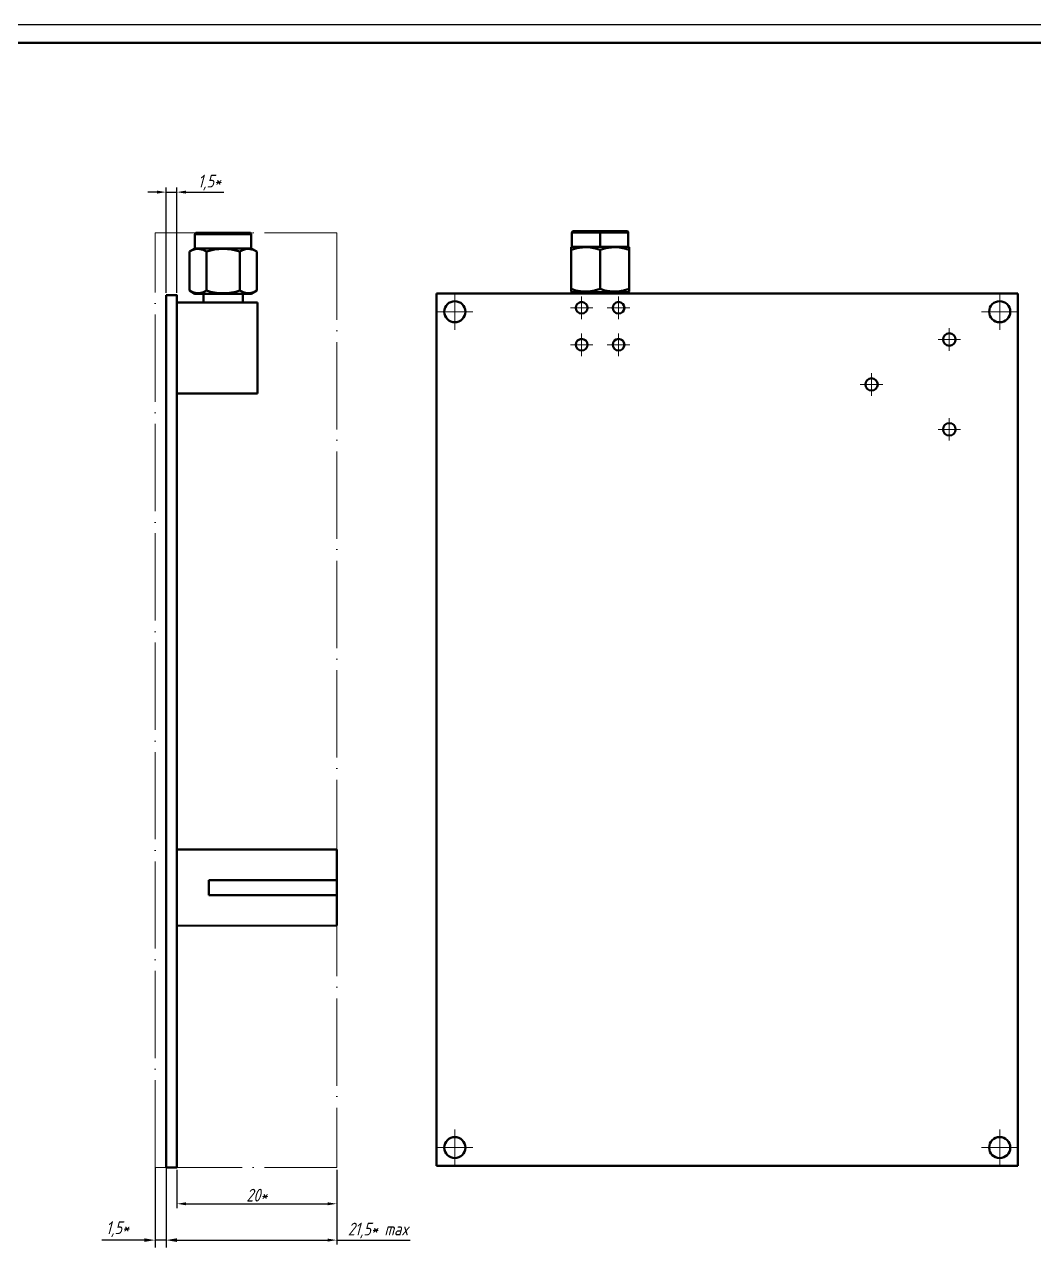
# Model space of a CAD drawing. Extents: x 260 to 1101, y 70 to 664.
# Drawn here: x 538 to 816.1, y 326.9 to 664 of the extents above; entities that cross this region are included whole.
import ezdxf

# ---------------------------------------------------------------- set-up
doc = ezdxf.new("R2010")
doc.units = 0
doc.header["$MEASUREMENT"] = 0
doc.linetypes.add('ACAD_ISO04W100', pattern=[30, 24, -3, 0, -3])
doc.layers.get('0').update_dxf_attribs({"linetype": 'CONTINUOUS', "lineweight": 15})
doc.layers.get('DEFPOINTS').update_dxf_attribs({"linetype": 'CONTINUOUS'})
doc.layers.add('KONTUR', color=7, linetype='CONTINUOUS')
doc.layers.add('Основная', color=7, linetype='CONTINUOUS', lineweight=50)
doc.layers.add('штрих-пунктир', color=7, linetype='ACAD_ISO04W100', lineweight=15)
doc.styles.add('GOST type A0', font='', dxfattribs={"oblique": 15, "height": 3.5})
doc.styles.get('GOST type A0').set_extended_font_data('GOST type A')
doc.dimstyles.new('GOST type A', dxfattribs={"dimtxt": 3.5, "dimasz": 3, "dimexe": 2, "dimexo": 0, "dimgap": 1, "dimtad": 1, "dimtoh": 1, "dimtxsty": 'GOST type A0', "dimcen": 0, "dimazin": 2, "dimtfac": 1, "dimtmove": 0, "dimatfit": 3, "dimfxl": 1, "dimarcsym": 0})
doc.dimstyles.new('ISO-25', dxfattribs={"dimtxt": 2.5, "dimasz": 2.5, "dimexe": 1.25, "dimexo": 0.625, "dimtad": 1, "dimtxsty": 'Standard', "dimcen": 2.5, "dimadec": 0, "dimazin": 0, "dimtfac": 1, "dimtmove": 0, "dimatfit": 3, "dimfxl": 1, "dimarcsym": 0})

# ---------------------------------------------------------------- blocks, each defined once
blk = doc.blocks.new('*D4')
at = {"color": 0, "lineweight": -2, "transparency": 16777216}
for p, q in [((574.5, 617.87), (572, 617.87)), ((577, 590.13), (577, 619.12)), ((577, 617.87), (580, 617.87)), ((580, 590.13), (580, 619.12)), ((582.5, 617.87), (592.95, 617.87))]:
    blk.add_line(p, q, dxfattribs=at)
at = {"color": 0, "transparency": 16777216}
for points in [[(574.5, 618.29), (574.5, 617.46), (577, 617.87)], [(582.5, 618.29), (582.5, 617.46), (580, 617.87)]]:
    blk.add_solid(points, dxfattribs=at)
at = {"layer": 'DEFPOINTS', "color": 0, "transparency": 16777216}
for p in [(580, 617.87), (577, 589.5), (580, 589.5)]:
    blk.add_point(p, dxfattribs=at)
at = {"color": 0, "transparency": 16777216, "insert": (588.97, 620.51), "char_height": 3.5, "attachment_point": 5, "style": 'GOST type A0'}
blk.add_mtext('1,5*', dxfattribs=at)
blk = doc.blocks.new('*D5')
at = {"color": 0, "lineweight": -2, "transparency": 16777216}
for p, q in [((577, 348.87), (577, 328.25)), ((623.99, 348.87), (623.99, 328.25)), ((579.5, 329.5), (621.49, 329.5)), ((623.99, 329.5), (644.24, 329.5))]:
    blk.add_line(p, q, dxfattribs=at)
at = {"color": 0, "transparency": 16777216}
for points in [[(579.5, 329.92), (579.5, 329.08), (577, 329.5)], [(621.49, 329.92), (621.49, 329.08), (623.99, 329.5)]]:
    blk.add_solid(points, dxfattribs=at)
at = {"layer": 'DEFPOINTS', "color": 0, "transparency": 16777216}
for p in [(577, 349.5), (623.99, 349.5), (623.99, 329.5)]:
    blk.add_point(p, dxfattribs=at)
at = {"color": 0, "transparency": 16777216, "insert": (635.37, 332.14), "char_height": 3.5, "width": 21.3227, "attachment_point": 5, "style": 'GOST type A0'}
blk.add_mtext('21,5* max', dxfattribs=at)
blk = doc.blocks.new('*D6')
at = {"color": 0, "lineweight": -2, "transparency": 16777216}
for p, q in [((580, 348.87), (580, 338.25)), ((623.99, 348.87), (623.99, 338.25)), ((582.5, 339.5), (621.49, 339.5))]:
    blk.add_line(p, q, dxfattribs=at)
at = {"color": 0, "transparency": 16777216}
for points in [[(582.5, 339.92), (582.5, 339.08), (580, 339.5)], [(621.49, 339.92), (621.49, 339.08), (623.99, 339.5)]]:
    blk.add_solid(points, dxfattribs=at)
at = {"layer": 'DEFPOINTS', "color": 0, "transparency": 16777216}
for p in [(580, 349.5), (623.99, 349.5), (623.99, 339.5)]:
    blk.add_point(p, dxfattribs=at)
at = {"color": 0, "transparency": 16777216, "insert": (602, 341.87), "char_height": 3.5, "width": 4, "attachment_point": 5, "style": 'GOST type A0'}
blk.add_mtext('20*', dxfattribs=at)
blk = doc.blocks.new('*D11')
at = {"color": 0, "lineweight": -2, "transparency": 16777216}
for p, q in [((574, 349.5), (574, 327.5)), ((577, 349.5), (577, 327.5)), ((571, 329.5), (559.3, 329.5)), ((577, 329.5), (574, 329.5)), ((580, 329.5), (583, 329.5))]:
    blk.add_line(p, q, dxfattribs=at)
at = {"color": 0, "transparency": 16777216}
for points in [[(571, 330), (571, 329), (574, 329.5)], [(580, 330), (580, 329), (577, 329.5)]]:
    blk.add_solid(points, dxfattribs=at)
at = {"layer": 'DEFPOINTS', "color": 0, "transparency": 16777216}
for p in [(574, 349.5), (577, 349.5), (574, 329.5)]:
    blk.add_point(p, dxfattribs=at)
at = {"color": 0, "transparency": 16777216, "insert": (563.65, 332.51), "char_height": 3.5, "attachment_point": 5, "style": 'GOST type A0'}
blk.add_mtext('1,5*', dxfattribs=at)

msp = doc.modelspace()

# ---------------------------------------------------------------- linework, layer by layer
for p, q in [((656.5, 579.961), (656.5, 589.961)), ((656.5, 579.961), (656.5, 589.961)), ((806.5, 579.961), (806.5, 589.961)), ((806.5, 579.961), (806.5, 589.961)), ((577, 589.5), (580, 589.5)), ((691.42, 589.141), (691.42, 582.941)), ((701.58, 589.141), (701.58, 582.941)), ((651.5, 584.961), (661.5, 584.961)), ((651.5, 584.961), (661.5, 584.961)), ((688.32, 586.041), (694.52, 586.041)), ((698.48, 586.041), (704.68, 586.041)), ((801.5, 584.961), (811.5, 584.961)), ((801.5, 584.961), (811.5, 584.961)), ((792.635, 580.419), (792.635, 574.219)), ((691.42, 578.981), (691.42, 572.781)), ((701.58, 578.981), (701.58, 572.781)), ((789.535, 577.319), (795.735, 577.319)), ((688.32, 575.881), (694.52, 575.881)), ((698.48, 575.881), (704.68, 575.881)), ((771.23, 568.061), (771.23, 561.861)), ((768.13, 564.961), (774.33, 564.961)), ((792.635, 555.702), (792.635, 549.502)), ((789.535, 552.602), (795.735, 552.602)), ((656.5, 349.961), (656.5, 359.961)), ((656.5, 349.961), (656.5, 359.961)), ((806.5, 349.961), (806.5, 359.961)), ((806.5, 349.961), (806.5, 359.961)), ((651.5, 354.961), (661.5, 354.961)), ((651.5, 354.961), (661.5, 354.961)), ((801.5, 354.961), (811.5, 354.961)), ((801.5, 354.961), (811.5, 354.961)), ((580, 349.5), (577, 349.5))]:
    msp.add_line(p, q)
at = {"layer": 'KONTUR'}
msp.add_line((260, 664), (1101, 664), dxfattribs=at)
at = {"layer": 'Основная'}
for p, q in [((1096, 659), (280, 659)), ((688.75, 606.761), (688.764, 606.865)), ((688.764, 606.865), (688.75, 606.761)), ((688.75, 606.761), (688.764, 606.865)), ((688.764, 606.865), (688.75, 606.761)), ((688.75, 602.841), (688.75, 606.761)), ((689.014, 606.761), (688.75, 606.761)), ((688.75, 602.841), (688.75, 606.761)), ((688.75, 602.841), (688.75, 606.761)), ((689.014, 606.761), (688.75, 606.761)), ((688.75, 602.841), (688.75, 606.761)), ((688.764, 606.865), (688.804, 606.961)), ((688.804, 606.961), (688.764, 606.865)), ((688.764, 606.865), (688.804, 606.961)), ((688.804, 606.961), (688.764, 606.865)), ((688.804, 606.961), (688.868, 607.045)), ((688.868, 607.045), (688.804, 606.961)), ((688.804, 606.961), (688.868, 607.045)), ((688.868, 607.045), (688.804, 606.961)), ((688.868, 607.045), (688.95, 607.107)), ((688.95, 607.107), (688.868, 607.045)), ((688.868, 607.045), (688.95, 607.107)), ((688.95, 607.107), (688.868, 607.045)), ((688.95, 607.107), (689.046, 607.147)), ((689.046, 607.147), (688.95, 607.107)), ((688.95, 607.107), (689.046, 607.147)), ((689.046, 607.147), (688.95, 607.107)), ((689.788, 606.761), (689.014, 606.761)), ((689.788, 606.761), (689.014, 606.761)), ((689.046, 607.147), (689.15, 607.161)), ((689.15, 607.161), (689.046, 607.147)), ((689.046, 607.147), (689.15, 607.161)), ((689.15, 607.161), (689.046, 607.147)), ((689.15, 607.161), (696.5, 607.161)), ((689.4, 607.161), (689.15, 607.161)), ((689.15, 607.161), (696.5, 607.161)), ((689.4, 607.161), (689.15, 607.161)), ((690.134, 607.161), (689.4, 607.161)), ((690.134, 607.161), (689.4, 607.161)), ((691.02, 606.761), (689.788, 606.761)), ((691.02, 606.761), (689.788, 606.761)), ((691.302, 607.161), (690.134, 607.161)), ((691.302, 607.161), (690.134, 607.161)), ((692.624, 606.761), (691.02, 606.761)), ((692.624, 606.761), (691.02, 606.761)), ((692.824, 607.161), (691.302, 607.161)), ((692.824, 607.161), (691.302, 607.161)), ((694.494, 606.761), (692.624, 606.761)), ((694.494, 606.761), (692.624, 606.761)), ((694.598, 607.161), (692.824, 607.161)), ((694.598, 607.161), (692.824, 607.161)), ((696.5, 606.761), (694.494, 606.761)), ((696.5, 606.761), (694.494, 606.761)), ((696.5, 607.161), (694.598, 607.161)), ((696.5, 607.161), (694.598, 607.161)), ((696.5, 607.161), (703.6, 607.161)), ((698.402, 607.161), (696.5, 607.161)), ((696.5, 607.147), (696.5, 607.161)), ((696.5, 607.161), (703.6, 607.161)), ((698.402, 607.161), (696.5, 607.161)), ((696.5, 607.147), (696.5, 607.161)), ((696.5, 607.107), (696.5, 607.147)), ((696.5, 607.107), (696.5, 607.147)), ((696.5, 607.045), (696.5, 607.107)), ((696.5, 607.045), (696.5, 607.107)), ((696.5, 606.961), (696.5, 607.045)), ((696.5, 606.961), (696.5, 607.045)), ((696.5, 606.865), (696.5, 606.961)), ((696.5, 606.865), (696.5, 606.961)), ((696.5, 606.761), (696.5, 606.865)), ((696.5, 606.761), (696.5, 606.865)), ((696.5, 602.841), (696.5, 606.761)), ((698.506, 606.761), (696.5, 606.761)), ((696.5, 602.841), (696.5, 606.761)), ((698.506, 606.761), (696.5, 606.761)), ((700.174, 607.161), (698.402, 607.161)), ((700.174, 607.161), (698.402, 607.161)), ((700.374, 606.761), (698.506, 606.761)), ((700.374, 606.761), (698.506, 606.761)), ((701.698, 607.161), (700.174, 607.161)), ((701.698, 607.161), (700.174, 607.161)), ((701.98, 606.761), (700.374, 606.761)), ((701.98, 606.761), (700.374, 606.761)), ((702.866, 607.161), (701.698, 607.161)), ((702.866, 607.161), (701.698, 607.161)), ((703.212, 606.761), (701.98, 606.761)), ((703.212, 606.761), (701.98, 606.761)), ((703.6, 607.161), (702.866, 607.161)), ((703.6, 607.161), (702.866, 607.161)), ((703.986, 606.761), (703.212, 606.761)), ((703.986, 606.761), (703.212, 606.761)), ((703.6, 607.161), (703.954, 607.147)), ((703.954, 607.147), (703.6, 607.161)), ((703.6, 607.161), (703.954, 607.147)), ((703.954, 607.147), (703.6, 607.161)), ((703.954, 607.147), (704.05, 607.107)), ((704.05, 607.107), (703.954, 607.147)), ((703.954, 607.147), (704.05, 607.107)), ((704.05, 607.107), (703.954, 607.147)), ((704.25, 606.761), (703.986, 606.761)), ((704.25, 606.761), (703.986, 606.761)), ((704.05, 607.107), (704.132, 607.045)), ((704.132, 607.045), (704.05, 607.107)), ((704.05, 607.107), (704.132, 607.045)), ((704.132, 607.045), (704.05, 607.107)), ((704.132, 607.045), (704.196, 606.961)), ((704.196, 606.961), (704.132, 607.045)), ((704.132, 607.045), (704.196, 606.961)), ((704.196, 606.961), (704.132, 607.045)), ((704.196, 606.961), (704.236, 606.865)), ((704.236, 606.865), (704.196, 606.961)), ((704.196, 606.961), (704.236, 606.865)), ((704.236, 606.865), (704.196, 606.961)), ((704.236, 606.865), (704.25, 606.761)), ((704.25, 606.761), (704.236, 606.865)), ((704.236, 606.865), (704.25, 606.761)), ((704.25, 606.761), (704.236, 606.865)), ((704.25, 606.761), (704.25, 602.841)), ((704.25, 606.761), (704.25, 602.841)), ((704.25, 606.761), (704.25, 602.841)), ((704.25, 606.761), (704.25, 602.841)), ((584.984, 606.404), (584.97, 606.3)), ((584.984, 606.404), (584.97, 606.3)), ((584.97, 606.3), (584.97, 602.38)), ((584.97, 606.3), (584.97, 602.38)), ((584.97, 606.3), (585.234, 606.3)), ((585.024, 606.5), (584.984, 606.404)), ((585.024, 606.5), (584.984, 606.404)), ((585.088, 606.584), (585.024, 606.5)), ((585.088, 606.584), (585.024, 606.5)), ((585.17, 606.646), (585.088, 606.584)), ((585.17, 606.646), (585.088, 606.584)), ((585.266, 606.686), (585.17, 606.646)), ((585.266, 606.686), (585.17, 606.646)), ((586.008, 606.3), (585.234, 606.3)), ((585.62, 606.7), (585.266, 606.686)), ((585.62, 606.7), (585.266, 606.686)), ((599.82, 606.7), (585.62, 606.7)), ((586.354, 606.7), (585.62, 606.7)), ((587.24, 606.3), (586.008, 606.3)), ((587.522, 606.7), (586.354, 606.7)), ((588.846, 606.3), (587.24, 606.3)), ((589.044, 606.7), (587.522, 606.7)), ((590.714, 606.3), (588.846, 606.3)), ((590.818, 606.7), (589.044, 606.7)), ((592.72, 606.3), (590.714, 606.3)), ((592.72, 606.7), (590.818, 606.7)), ((594.622, 606.7), (592.72, 606.7)), ((592.72, 606.686), (592.72, 606.5)), ((592.72, 606.404), (592.72, 606.3)), ((594.726, 606.3), (592.72, 606.3)), ((596.396, 606.7), (594.622, 606.7)), ((596.596, 606.3), (594.726, 606.3)), ((597.918, 606.7), (596.396, 606.7)), ((598.2, 606.3), (596.596, 606.3)), ((599.086, 606.7), (597.918, 606.7)), ((599.432, 606.3), (598.2, 606.3)), ((599.82, 606.7), (599.086, 606.7)), ((600.206, 606.3), (599.432, 606.3)), ((600.174, 606.686), (599.82, 606.7)), ((599.82, 606.7), (600.174, 606.686)), ((600.27, 606.646), (600.174, 606.686)), ((600.174, 606.686), (600.27, 606.646)), ((600.47, 606.3), (600.206, 606.3)), ((600.352, 606.584), (600.27, 606.646)), ((600.27, 606.646), (600.352, 606.584)), ((600.416, 606.5), (600.352, 606.584)), ((600.352, 606.584), (600.416, 606.5)), ((600.456, 606.404), (600.416, 606.5)), ((600.416, 606.5), (600.456, 606.404)), ((600.47, 606.3), (600.456, 606.404)), ((600.456, 606.404), (600.47, 606.3)), ((600.47, 602.38), (600.47, 606.3)), ((600.47, 606.3), (600.47, 602.38)), ((584.97, 602.38), (583.482, 601.522)), ((584.97, 602.38), (583.482, 601.522)), ((584.24, 601.9), (583.482, 601.522)), ((583.482, 601.522), (583.482, 590.76)), ((583.482, 601.522), (583.482, 590.76)), ((585.008, 602.146), (584.24, 601.9)), ((584.97, 602.38), (585.234, 602.38)), ((585.638, 602.232), (585.008, 602.146)), ((586.008, 602.38), (585.234, 602.38)), ((585.638, 602.232), (586.274, 602.202)), ((587.24, 602.38), (586.008, 602.38)), ((586.274, 602.202), (587.196, 601.96)), ((587.196, 601.96), (588.102, 601.522)), ((588.846, 602.38), (587.24, 602.38)), ((589.24, 601.818), (588.102, 601.522)), ((588.102, 601.522), (588.102, 590.76)), ((590.714, 602.38), (588.846, 602.38)), ((590.392, 602.044), (589.24, 601.818)), ((591.552, 602.186), (590.392, 602.044)), ((592.72, 602.38), (590.714, 602.38)), ((592.72, 602.236), (591.552, 602.186)), ((592.72, 602.38), (594.726, 602.38)), ((592.72, 602.38), (592.72, 602.236)), ((592.72, 602.38), (592.72, 602.236)), ((592.72, 602.236), (593.896, 602.186)), ((593.896, 602.186), (595.064, 602.042)), ((596.596, 602.38), (594.726, 602.38)), ((595.064, 602.042), (596.21, 601.816)), ((596.21, 601.816), (597.338, 601.522)), ((598.2, 602.38), (596.596, 602.38)), ((598.098, 601.9), (597.338, 601.522)), ((597.338, 601.522), (597.338, 590.76)), ((598.864, 602.146), (598.098, 601.9)), ((599.432, 602.38), (598.2, 602.38)), ((599.494, 602.232), (598.864, 602.146)), ((600.206, 602.38), (599.432, 602.38)), ((599.494, 602.232), (600.13, 602.202)), ((600.13, 602.202), (601.052, 601.96)), ((600.47, 602.38), (600.206, 602.38)), ((601.958, 601.522), (600.47, 602.38)), ((600.47, 602.38), (601.958, 601.522)), ((601.052, 601.96), (601.958, 601.522)), ((601.958, 590.76), (601.958, 601.522)), ((601.958, 601.522), (601.958, 590.76)), ((688.5, 602.697), (688.75, 602.841)), ((688.75, 602.841), (688.5, 602.697)), ((688.5, 602.697), (688.75, 602.841)), ((688.75, 602.841), (688.5, 602.697)), ((688.5, 601.983), (688.5, 602.697)), ((688.5, 602.697), (688.5, 602.647)), ((688.5, 601.983), (688.5, 602.697)), ((688.5, 602.697), (688.5, 602.647)), ((688.5, 602.647), (688.5, 602.503)), ((688.5, 602.647), (688.5, 602.503)), ((688.5, 602.503), (688.5, 602.277)), ((688.5, 602.503), (688.5, 602.277)), ((690.068, 602.421), (688.5, 601.983)), ((690.068, 602.421), (688.5, 601.983)), ((688.5, 602.277), (688.5, 601.983)), ((688.5, 602.277), (688.5, 601.983)), ((688.5, 591.221), (688.5, 601.983)), ((688.5, 591.221), (688.5, 601.983)), ((688.5, 591.221), (688.5, 601.983)), ((688.5, 591.221), (688.5, 601.983)), ((689.014, 602.841), (688.75, 602.841)), ((689.014, 602.841), (688.75, 602.841)), ((689.788, 602.841), (689.014, 602.841)), ((689.788, 602.841), (689.014, 602.841)), ((691.02, 602.841), (689.788, 602.841)), ((691.02, 602.841), (689.788, 602.841)), ((691.666, 602.663), (690.068, 602.421)), ((691.666, 602.663), (690.068, 602.421)), ((692.624, 602.841), (691.02, 602.841)), ((692.624, 602.841), (691.02, 602.841)), ((692.766, 602.693), (691.666, 602.663)), ((692.766, 602.693), (691.666, 602.663)), ((694.494, 602.841), (692.624, 602.841)), ((694.494, 602.841), (692.624, 602.841)), ((693.856, 602.607), (692.766, 602.693)), ((693.856, 602.607), (692.766, 602.693)), ((695.186, 602.361), (693.856, 602.607)), ((695.186, 602.361), (693.856, 602.607)), ((696.5, 602.841), (694.494, 602.841)), ((696.5, 602.841), (694.494, 602.841)), ((696.5, 601.983), (695.186, 602.361)), ((696.5, 601.983), (695.186, 602.361)), ((698.506, 602.841), (696.5, 602.841)), ((698.506, 602.841), (696.5, 602.841)), ((698.068, 602.421), (696.5, 601.983)), ((698.068, 602.421), (696.5, 601.983)), ((696.5, 601.983), (696.5, 591.221)), ((696.5, 601.983), (696.5, 591.221)), ((699.666, 602.663), (698.068, 602.421)), ((699.666, 602.663), (698.068, 602.421)), ((700.374, 602.841), (698.506, 602.841)), ((700.374, 602.841), (698.506, 602.841)), ((700.766, 602.693), (699.666, 602.663)), ((700.766, 602.693), (699.666, 602.663)), ((701.98, 602.841), (700.374, 602.841)), ((701.98, 602.841), (700.374, 602.841)), ((701.856, 602.607), (700.766, 602.693)), ((701.856, 602.607), (700.766, 602.693)), ((703.186, 602.361), (701.856, 602.607)), ((703.186, 602.361), (701.856, 602.607)), ((703.212, 602.841), (701.98, 602.841)), ((703.212, 602.841), (701.98, 602.841)), ((704.5, 601.983), (703.186, 602.361)), ((704.5, 601.983), (703.186, 602.361)), ((703.986, 602.841), (703.212, 602.841)), ((703.986, 602.841), (703.212, 602.841)), ((704.25, 602.841), (703.986, 602.841)), ((704.25, 602.841), (703.986, 602.841)), ((704.25, 602.841), (704.5, 602.697)), ((704.5, 602.697), (704.25, 602.841)), ((704.25, 602.841), (704.5, 602.697)), ((704.5, 602.697), (704.25, 602.841)), ((704.5, 602.697), (704.5, 601.983)), ((704.5, 602.697), (704.5, 602.647)), ((704.5, 602.697), (704.5, 601.983)), ((704.5, 602.697), (704.5, 602.647)), ((704.5, 602.647), (704.5, 602.503)), ((704.5, 602.647), (704.5, 602.503)), ((704.5, 602.503), (704.5, 602.277)), ((704.5, 602.503), (704.5, 602.277)), ((704.5, 602.277), (704.5, 601.983)), ((704.5, 602.277), (704.5, 601.983)), ((704.5, 601.983), (704.5, 591.221)), ((704.5, 591.221), (704.5, 601.983)), ((704.5, 601.983), (704.5, 591.221)), ((704.5, 591.221), (704.5, 601.983)), ((583.482, 590.76), (584.97, 589.9)), ((583.482, 590.76), (584.388, 590.32)), ((583.482, 590.76), (584.97, 589.9)), ((584.388, 590.32), (585.31, 590.078)), ((584.97, 589.9), (587.32, 589.9)), ((585.234, 589.9), (584.97, 589.9)), ((586.008, 589.9), (585.234, 589.9)), ((585.31, 590.078), (585.946, 590.048)), ((586.576, 590.134), (585.946, 590.048)), ((587.24, 589.9), (586.008, 589.9)), ((587.342, 590.38), (586.576, 590.134)), ((588.846, 589.9), (587.24, 589.9)), ((587.32, 589.9), (587.32, 587.5)), ((587.32, 589.9), (587.32, 587.5)), ((588.102, 590.76), (587.342, 590.38)), ((588.102, 590.76), (589.24, 590.462)), ((590.714, 589.9), (588.846, 589.9)), ((589.24, 590.462), (590.392, 590.236)), ((590.392, 590.236), (591.552, 590.094)), ((592.72, 589.9), (590.714, 589.9)), ((591.552, 590.094), (592.72, 590.044)), ((593.896, 590.094), (592.72, 590.044)), ((592.72, 590.044), (592.72, 589.9)), ((592.72, 589.9), (594.726, 589.9)), ((595.064, 590.238), (593.896, 590.094)), ((594.726, 589.9), (596.596, 589.9)), ((596.21, 590.466), (595.064, 590.238)), ((597.338, 590.76), (596.21, 590.466)), ((598.2, 589.9), (596.596, 589.9)), ((597.338, 590.76), (598.244, 590.32)), ((598.12, 587.5), (598.12, 589.9)), ((598.12, 589.9), (600.47, 589.9)), ((598.12, 589.9), (598.12, 587.5)), ((599.432, 589.9), (598.2, 589.9)), ((598.244, 590.32), (599.166, 590.078)), ((599.166, 590.078), (599.802, 590.048)), ((600.206, 589.9), (599.432, 589.9)), ((600.432, 590.134), (599.802, 590.048)), ((600.47, 589.9), (600.206, 589.9)), ((601.2, 590.38), (600.432, 590.134)), ((600.47, 589.9), (601.958, 590.76)), ((601.958, 590.76), (600.47, 589.9)), ((601.958, 590.76), (601.2, 590.38)), ((651.5, 349.961), (651.5, 589.961)), ((651.5, 589.961), (811.5, 589.961)), ((688.5, 590.555), (688.5, 591.221)), ((689.814, 590.841), (688.5, 591.221)), ((688.5, 591.221), (688.5, 590.927)), ((688.5, 590.555), (688.5, 591.221)), ((689.814, 590.841), (688.5, 591.221)), ((688.5, 591.221), (688.5, 590.927)), ((688.5, 590.927), (688.5, 590.699)), ((688.5, 590.927), (688.5, 590.699)), ((688.5, 590.699), (688.5, 590.555)), ((688.5, 590.699), (688.5, 590.555)), ((688.5, 590.505), (688.5, 590.555)), ((688.5, 590.505), (688.5, 590.555)), ((688.5, 590.505), (688.5, 590.555)), ((688.5, 590.505), (688.5, 590.555)), ((688.75, 590.361), (688.5, 590.505)), ((688.75, 590.361), (688.5, 590.505)), ((688.75, 590.361), (688.5, 590.505)), ((688.75, 590.361), (688.5, 590.505)), ((691.1, 590.361), (688.75, 590.361)), ((689.014, 590.361), (688.75, 590.361)), ((691.1, 590.361), (688.75, 590.361)), ((689.014, 590.361), (688.75, 590.361)), ((689.788, 590.361), (689.014, 590.361)), ((689.788, 590.361), (689.014, 590.361)), ((691.02, 590.361), (689.788, 590.361)), ((691.02, 590.361), (689.788, 590.361)), ((691.142, 590.595), (689.814, 590.841)), ((691.142, 590.595), (689.814, 590.841)), ((692.624, 590.361), (691.02, 590.361)), ((692.624, 590.361), (691.02, 590.361)), ((691.1, 589.961), (691.1, 590.361)), ((691.1, 589.961), (691.1, 590.361)), ((691.1, 589.961), (691.1, 590.361)), ((691.1, 589.961), (691.1, 590.361)), ((692.234, 590.509), (691.142, 590.595)), ((692.234, 590.509), (691.142, 590.595)), ((693.334, 590.539), (692.234, 590.509)), ((693.334, 590.539), (692.234, 590.509)), ((694.494, 590.361), (692.624, 590.361)), ((694.494, 590.361), (692.624, 590.361)), ((694.932, 590.781), (693.334, 590.539)), ((694.932, 590.781), (693.334, 590.539)), ((696.5, 590.361), (694.494, 590.361)), ((696.5, 590.361), (694.494, 590.361)), ((696.5, 591.221), (694.932, 590.781)), ((696.5, 591.221), (694.932, 590.781)), ((697.814, 590.841), (696.5, 591.221)), ((697.814, 590.841), (696.5, 591.221)), ((698.506, 590.361), (696.5, 590.361)), ((696.5, 589.961), (696.5, 590.361)), ((698.506, 590.361), (696.5, 590.361)), ((696.5, 589.961), (696.5, 590.361)), ((699.142, 590.595), (697.814, 590.841)), ((699.142, 590.595), (697.814, 590.841)), ((700.374, 590.361), (698.506, 590.361)), ((700.374, 590.361), (698.506, 590.361)), ((700.234, 590.509), (699.142, 590.595)), ((700.234, 590.509), (699.142, 590.595)), ((701.334, 590.539), (700.234, 590.509)), ((701.334, 590.539), (700.234, 590.509)), ((701.98, 590.361), (700.374, 590.361)), ((701.98, 590.361), (700.374, 590.361)), ((702.932, 590.781), (701.334, 590.539)), ((702.932, 590.781), (701.334, 590.539)), ((704.25, 590.361), (701.9, 590.361)), ((701.9, 590.361), (701.9, 589.961)), ((701.9, 590.361), (701.9, 589.961)), ((704.25, 590.361), (701.9, 590.361)), ((701.9, 590.361), (701.9, 589.961)), ((701.9, 590.361), (701.9, 589.961)), ((703.212, 590.361), (701.98, 590.361)), ((703.212, 590.361), (701.98, 590.361)), ((704.5, 591.221), (702.932, 590.781)), ((704.5, 591.221), (702.932, 590.781)), ((703.986, 590.361), (703.212, 590.361)), ((703.986, 590.361), (703.212, 590.361)), ((704.25, 590.361), (703.986, 590.361)), ((704.25, 590.361), (703.986, 590.361)), ((704.5, 590.505), (704.25, 590.361)), ((704.5, 590.505), (704.25, 590.361)), ((704.5, 590.505), (704.25, 590.361)), ((704.5, 590.505), (704.25, 590.361)), ((704.5, 591.221), (704.5, 590.927)), ((704.5, 590.927), (704.5, 591.221)), ((704.5, 591.221), (704.5, 590.927)), ((704.5, 590.927), (704.5, 591.221)), ((704.5, 590.927), (704.5, 590.555)), ((704.5, 590.927), (704.5, 590.699)), ((704.5, 590.927), (704.5, 590.555)), ((704.5, 590.927), (704.5, 590.699)), ((704.5, 590.699), (704.5, 590.555)), ((704.5, 590.699), (704.5, 590.555)), ((704.5, 590.555), (704.5, 590.505)), ((704.5, 590.505), (704.5, 590.555)), ((704.5, 590.555), (704.5, 590.505)), ((704.5, 590.505), (704.5, 590.555)), ((811.5, 589.961), (811.5, 349.961)), ((577, 349.5), (577, 589.5)), ((580, 589.5), (580, 349.5)), ((580, 587.5), (602.16, 587.5)), ((602.16, 562.5), (602.16, 587.5)), ((580, 562.5), (602.16, 562.5)), ((580, 436.99), (623.992, 436.99)), ((623.992, 436.99), (623.992, 416.03)), ((588.78, 424.454), (588.78, 428.546)), ((588.78, 428.546), (623.992, 428.546)), ((623.992, 424.454), (588.78, 424.454)), ((623.992, 416.03), (580, 416.01)), ((811.5, 349.961), (651.5, 349.961))]:
    msp.add_line(p, q, dxfattribs=at)
msp.add_lwpolyline([(577, 589.5), (580, 589.5), (580, 349.5), (577, 349.5)], close=True, dxfattribs=at)
for centre, radius, start, end in [((656.5, 584.961), 2.9, 90, 180), ((656.5, 584.961), 2.9, 0, 90), ((691.42, 586.041), 1.6, 90, 180), ((691.42, 586.041), 1.6, 0, 90), ((701.58, 586.041), 1.6, 90, 180), ((701.58, 586.041), 1.6, 0, 90), ((806.5, 584.961), 2.9, 90, 180), ((806.5, 584.961), 2.9, 0, 90), ((656.5, 584.961), 2.9, 180, 270), ((656.5, 584.961), 2.9, 270, 0), ((691.42, 586.041), 1.6, 180, 270), ((691.42, 586.041), 1.6, 270, 0), ((701.58, 586.041), 1.6, 180, 270), ((701.58, 586.041), 1.6, 270, 0), ((806.5, 584.961), 2.9, 180, 270), ((806.5, 584.961), 2.9, 270, 0), ((691.42, 575.881), 1.6, 90, 180), ((691.42, 575.881), 1.6, 0, 90), ((701.58, 575.881), 1.6, 90, 180), ((701.58, 575.881), 1.6, 0, 90), ((792.635, 577.319), 1.7, 90, 180), ((792.635, 577.319), 1.7, 180, 270), ((792.635, 577.319), 1.7, 0, 90), ((792.635, 577.319), 1.7, 270, 0), ((691.42, 575.881), 1.6, 180, 270), ((691.42, 575.881), 1.6, 270, 0), ((701.58, 575.881), 1.6, 180, 270), ((701.58, 575.881), 1.6, 270, 0), ((771.23, 564.961), 1.7, 90, 180), ((771.23, 564.961), 1.7, 0, 90), ((771.23, 564.961), 1.7, 180, 270), ((771.23, 564.961), 1.7, 270, 0), ((792.635, 552.602), 1.7, 90, 180), ((792.635, 552.602), 1.7, 0, 90), ((792.635, 552.602), 1.7, 180, 270), ((792.635, 552.602), 1.7, 270, 0), ((656.5, 354.961), 2.9, 90, 180), ((656.5, 354.961), 2.9, 0, 90), ((806.5, 354.961), 2.9, 90, 180), ((806.5, 354.961), 2.9, 0, 90), ((656.5, 354.961), 2.9, 180, 270), ((656.5, 354.961), 2.9, 270, 0), ((806.5, 354.961), 2.9, 180, 270), ((806.5, 354.961), 2.9, 270, 0)]:
    msp.add_arc(centre, radius, start, end, dxfattribs=at)
at = {"layer": 'штрих-пунктир'}
for p, q in [((574, 606.7), (623.992, 606.7)), ((574, 349.5), (574, 606.7)), ((623.992, 606.7), (623.992, 349.5)), ((574, 349.5), (623.992, 349.5))]:
    msp.add_line(p, q, dxfattribs=at)

# ---------------------------------------------------------------- dimensions: what is measured, and where the dimension line sits
for base, p1, p2, text, picture, middle in [((580, 617.873), (577, 589.5), (580, 589.5), '1,5*', '*D4', (588.973, 617.873)), ((623.992, 329.5), (577, 349.5), (623.992, 349.5), '21,5* max', '*D5', (635.367, 329.5))]:
    dim = msp.add_linear_dim(base=base, p1=p1, p2=p2, text=text, dimstyle='ISO-25', override={"dimtxsty": 'GOST type A0'})
    dim.commit()
    dim.dimension.update_dxf_attribs({"geometry": picture, "text_midpoint": middle, "dimtype": 160})
dim = msp.add_linear_dim(base=(574, 329.5), p1=(577, 349.5), p2=(574, 349.5), text='1,5*', dimstyle='GOST type A')
dim.commit()
dim.dimension.update_dxf_attribs({"geometry": '*D11', "text_midpoint": (563.652, 332.512)})
dim = msp.add_linear_dim(base=(623.992, 339.5), p1=(580, 349.5), p2=(623.992, 349.5), text='20*', dimstyle='ISO-25', override={"dimtxsty": 'GOST type A0'})
dim.commit()
dim.dimension.update_dxf_attribs({"geometry": '*D6', "text_midpoint": (601.996, 341.875)})

doc.saveas('drawing.dxf')
